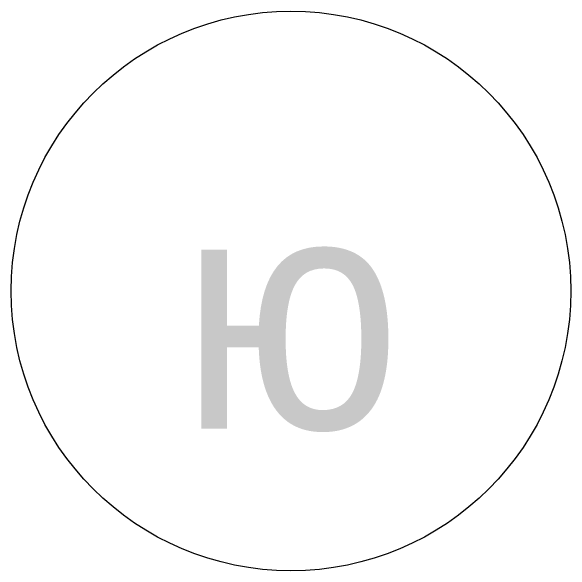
# Model space of a CAD drawing. Header units: millimetres. Extents: x 209 to 1046824, y -77613 to 504101.
# Drawn here: x 200527 to 201127, y -45299 to -44699 of the extents above; entities that cross this region are included whole.
import ezdxf

# ---------------------------------------------------------------- set-up
doc = ezdxf.new("R2010")
doc.units = ezdxf.units.MM
doc.layers.add('Оси-1', color=7, linetype='Continuous', lineweight=20, true_color=0xaaaaaa)
doc.layers.add('Оси-2', color=7, linetype='Continuous', lineweight=9, true_color=0xaaaaaa)
doc.styles.add('Arial', font='arial.ttf', dxfattribs={"width": 0.9, "height": 500})

# ---------------------------------------------------------------- blocks, each defined once
blk = doc.blocks.new('Ось сетки - Круг_Ø6_00__ISO-2_5_0_9K_-17386508-АИ_План этажа Радиаторы_2')
at = {"layer": 'Оси-1'}
blk.add_circle((0, 0), 3, dxfattribs=at)

msp = doc.modelspace()

# ---------------------------------------------------------------- block references
at = {"layer": 'Оси-1', "xscale": 100, "yscale": 100, "zscale": 100, "rotation": 179.9999999999998}
msp.add_blockref('Ось сетки - Круг_Ø6_00__ISO-2_5_0_9K_-17386508-АИ_План этажа Радиаторы_2', (200826.77, -44999.14), dxfattribs=at)

# ---------------------------------------------------------------- texts
at = {"layer": 'Оси-2', "insert": (200826.53, -45023.65), "char_height": 250, "width": 428.4, "attachment_point": 5, "line_spacing_factor": 0.936439, "style": 'Arial'}
msp.add_mtext('\\pxqc,t4.572,9.144,13.716,18.288,22.86,27.432,32.004,36.576,41.148,45.72,50.292,54.864,59.436,64.008,68.58,73.152,77.724,82.296,86.868,91.44,96.012,100.584,105.156,109.728,114.3,118.872,123.444,128.016,132.588,137.16,141.732,146.304;ю', dxfattribs=at)

doc.saveas('drawing.dxf')
